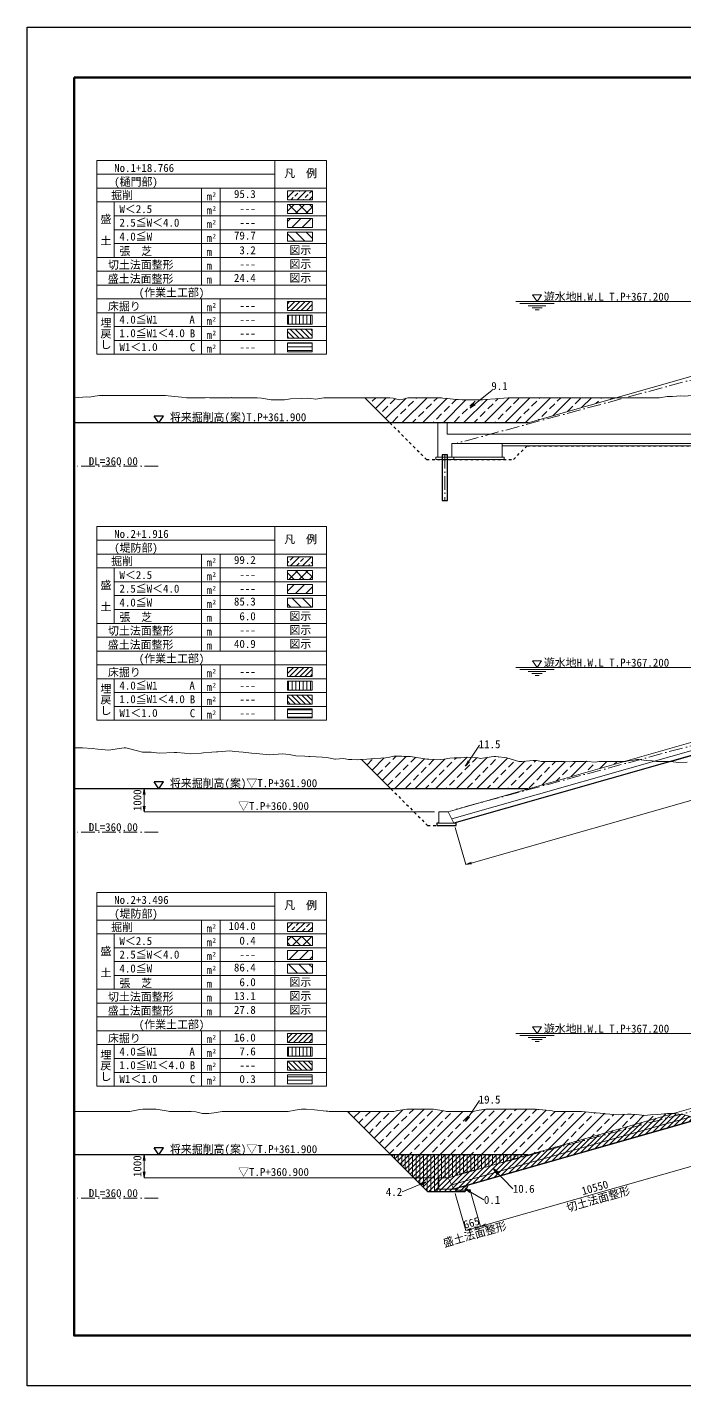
# Model space of a CAD drawing. Header units: millimetres. Extents: x -23295 to 84900, y -241468 to 58400.
# Drawn here: x 800 to 29536, y -161312 to -101912 of the extents above; entities that cross this region are included whole.
import ezdxf
from ezdxf.enums import TextEntityAlignment as Align

# ---------------------------------------------------------------- set-up
doc = ezdxf.new("R2010")
doc.units = ezdxf.units.MM
doc.header["$LTSCALE"] = 100
doc.header["$PDSIZE"] = 300
for name, pattern in [('SXF_一点短鎖線', [9.25, 6, -1.5, 0.25, -1.5]), ('SXF_跳び破線', [12, 6, -6]), ('破線1', [7.5, 6, -1.5])]:
    doc.linetypes.add(name, pattern=pattern)
doc.layers.get('Defpoints').update_dxf_attribs({"color": 191})
for name, color, linetype, lineweight in [('D-BGD', 7, 'Continuous', 13), ('D-BMK', 2, 'SXF_一点短鎖線', 13), ('D-BYP-STR4', 6, 'Continuous', 25), ('D-BYP-STR6', 2, 'SXF_一点短鎖線', 13), ('D-BYP-STR7', 2, 'Continuous', 13), ('D-MTR-LINE', 7, 'Continuous', 13), ('D-MTR-TXT', 7, 'Continuous', 13), ('D-STR', 1, 'Continuous', 13), ('D-STR-DIM', 7, 'Continuous', 13), ('D-STR-HTXT', 7, 'Continuous', 13), ('D-STR-STR8', 3, 'Continuous', 25), ('D-STR-STR9', 1, 'Continuous', 25), ('D-STR-STRA', 6, 'Continuous', 25), ('D-STR-STRC', 7, 'Continuous', 13), ('D-STR-TXT', 7, 'Continuous', 13), ('D-TTL', 2, 'Continuous', 140), ('切土法面整形', 4, 'Continuous', 13), ('埋A', 6, 'Continuous', 13), ('埋B', 6, 'Continuous', 13), ('埋C', 6, 'Continuous', 13), ('床堀', 3, 'Continuous', 13), ('張芝', 3, 'Continuous', 13), ('掘削', 4, 'Continuous', 13), ('盛土(2.5≦W＜4.0)', 5, 'Continuous', 13), ('盛土(4.0≦W)', 5, 'Continuous', 13), ('盛土(W＜2.5)', 5, 'Continuous', 13), ('盛土法面整形', 1, 'Continuous', 13)]:
    doc.layers.add(name, color=color, linetype=linetype, lineweight=lineweight)
doc.styles.add('@ＭＳ ゴシック', font='@MS Gothic.ttf')
doc.styles.add('MS ゴシック', font='MS Gothic.ttf')
doc.styles.add('ＭＳ ゴシック', font='MS Gothic.ttf')
doc.dimstyles.new('DIM-100-F', dxfattribs={"dimscale": 100, "dimtxt": 3.5, "dimasz": 2.5, "dimexe": 0, "dimexo": 2, "dimgap": 0.8, "dimtad": 1, "dimdec": 0, "dimzin": 0, "dimdsep": 46, "dimtxsty": 'MS ゴシック', "dimblk": 'OPEN', "dimcen": 0.1, "dimclrd": 256, "dimclre": 256, "dimclrt": 256, "dimaunit": 1, "dimadec": 4, "dimazin": 0, "dimtfac": 1, "dimtdec": 0, "dimtmove": 2, "dimatfit": 3, "dimldrblk": 'OPEN', "dimfxl": 1, "dimtolj": 1, "dimtzin": 0, "dimlwd": -1, "dimlwe": -1, "dimarcsym": 0})

# ---------------------------------------------------------------- blocks, each defined once
blk = doc.blocks.new('数量表')
at = {"layer": '埋A'}
h = blk.add_hatch(dxfattribs=at)
h.set_pattern_fill('ANSI31', color=256, scale=50, angle=45)
h.paths.add_polyline_path([(8319, -6769), (9409, -6769), (9409, -7161), (8319, -7161)])
at = {"layer": '埋B'}
h = blk.add_hatch(dxfattribs=at)
h.set_pattern_fill('ANSI31', color=256, scale=50, angle=90)
h.paths.add_polyline_path([(8319, -7374), (9409, -7374), (9409, -7767), (8319, -7767)])
at = {"layer": '埋C'}
h = blk.add_hatch(dxfattribs=at)
h.set_pattern_fill('ANSI31', color=256, scale=50, angle=135)
h.paths.add_polyline_path([(8319, -7979), (9409, -7979), (9409, -8372), (8319, -8372)])
at = {"layer": '床堀'}
h = blk.add_hatch(dxfattribs=at)
h.set_pattern_fill('ANSI31', color=256, scale=50)
h.paths.add_polyline_path([(8319, -6164), (9409, -6164), (9409, -6556), (8319, -6556)])
at = {"layer": '掘削'}
h = blk.add_hatch(dxfattribs=at)
h.set_pattern_fill('ANSI33', color=256, scale=100)
h.set_pattern_definition([(44.998363, (-420407.26, 1166788.6), (-261.92414, 261.90917), []), (44.998363, (-420145.34, 1166788.6), (-261.92414, 261.90917), [185.20304, -92.60152])])
h.paths.add_polyline_path([(8320, -1323), (9410, -1323), (9410, -1715), (8320, -1715)])
at = {"layer": '盛土(2.5≦W＜4.0)'}
h = blk.add_hatch(dxfattribs=at)
h.set_pattern_fill('ANSI31', color=256, scale=100)
h.paths.add_polyline_path([(8320, -2533), (9410, -2533), (9410, -2926), (8320, -2926)])
at = {"layer": '盛土(4.0≦W)'}
h = blk.add_hatch(dxfattribs=at)
h.set_pattern_fill('ANSI31', color=256, scale=100, angle=90)
h.paths.add_polyline_path([(8320, -3138), (9410, -3138), (9410, -3531), (8320, -3531)])
at = {"layer": '盛土(W＜2.5)'}
h = blk.add_hatch(dxfattribs=at)
h.set_pattern_fill('ANSI37', color=256, scale=100)
h.paths.add_polyline_path([(8320, -1928), (9410, -1928), (9410, -2320), (8320, -2320)])
at = {"layer": 'D-MTR-LINE'}
for p, q in [((0, 0), (7770, 0)), ((0, 0), (7770, 0)), ((0, -7867), (0, 0)), ((7770, -8472), (7770, 0)), ((10035, 0), (7770, 0)), ((10035, 0), (10035, -7867)), ((0, -605), (7770, -605)), ((0, -1210), (7770, -1210)), ((4565, -5446), (4565, -1210)), ((4565, -5446), (4565, -1210)), ((5379, -5446), (5379, -1210)), ((10035, -1210), (7770, -1210)), ((0, -1815), (7770, -1815)), ((10035, -1815), (7770, -1815)), ((750, -2420), (7770, -2420)), ((10035, -2420), (7770, -2420)), ((750, -3026), (7770, -3026)), ((10035, -3026), (7770, -3026)), ((750, -3631), (7770, -3631)), ((10035, -3631), (7770, -3631)), ((0, -4236), (7770, -4236)), ((10035, -4236), (7770, -4236)), ((0, -4841), (7770, -4841)), ((10035, -4841), (7770, -4841)), ((0, -5446), (7770, -5446)), ((10035, -5446), (7770, -5446)), ((0, -6051), (7770, -6051)), ((4565, -6656), (4565, -6051)), ((4565, -7867), (4565, -6051)), ((4565, -8472), (4565, -6051)), ((5379, -6656), (5379, -6051)), ((5379, -7867), (5379, -6051)), ((5379, -8472), (5379, -6051)), ((10035, -6051), (7770, -6051)), ((0, -6656), (7770, -6656)), ((10035, -6656), (7770, -6656)), ((750, -7261), (7769, -7261)), ((10035, -7261), (7770, -7261)), ((750, -7867), (7769, -7867)), ((10035, -7867), (7770, -7867)), ((0, -8472), (7769, -8472))]:
    blk.add_line(p, q, dxfattribs=at)
at = {"layer": 'D-MTR-LINE', "flags": 128}
for points in [[(10035, -6051), (10035, -8472)], [(10035, -7261), (7769, -7261)], [(10035, -7867), (7769, -7867)], [(10035, -8472), (7769, -8472)]]:
    blk.add_lwpolyline(points, dxfattribs=at)
at = {"layer": 'D-MTR-TXT', "ltscale": 0.01}
for p, q in [((750, -4236), (750, -1815)), ((0, -8472), (0, -6051)), ((750, -8472), (750, -6656))]:
    blk.add_line(p, q, dxfattribs=at)
at = {"layer": '埋A'}
blk.add_lwpolyline([(8319, -6769), (9409, -6769), (9409, -7161), (8319, -7161)], close=True, dxfattribs=at)
at = {"layer": '埋B'}
blk.add_lwpolyline([(8319, -7374), (9409, -7374), (9409, -7767), (8319, -7767)], close=True, dxfattribs=at)
at = {"layer": '埋C'}
blk.add_lwpolyline([(8319, -7979), (9409, -7979), (9409, -8372), (8319, -8372)], close=True, dxfattribs=at)
at = {"layer": '床堀'}
blk.add_lwpolyline([(8319, -6164), (9409, -6164), (9409, -6556), (8319, -6556)], close=True, dxfattribs=at)
at = {"layer": '掘削'}
for p, q in [((8320, -1323), (9410, -1323)), ((8320, -1715), (8320, -1323)), ((9410, -1715), (8320, -1715)), ((9410, -1323), (9410, -1715))]:
    blk.add_line(p, q, dxfattribs=at)
at = {"layer": '盛土(2.5≦W＜4.0)'}
for p, q in [((8320, -2533), (9410, -2533)), ((8320, -2926), (8320, -2533)), ((9410, -2926), (8320, -2926)), ((9410, -2533), (9410, -2926))]:
    blk.add_line(p, q, dxfattribs=at)
at = {"layer": '盛土(4.0≦W)'}
for p, q in [((8320, -3138), (9410, -3138)), ((8320, -3531), (8320, -3138)), ((9410, -3531), (8320, -3531)), ((9410, -3138), (9410, -3531))]:
    blk.add_line(p, q, dxfattribs=at)
at = {"layer": '盛土(W＜2.5)'}
for p, q in [((8320, -1928), (9410, -1928)), ((8320, -2320), (8320, -1928)), ((9410, -2320), (8320, -2320)), ((9410, -1928), (9410, -2320))]:
    blk.add_line(p, q, dxfattribs=at)
at = {"layer": 'D-MTR-TXT', "ltscale": 0.01, "style": 'ＭＳ ゴシック'}
for s, height, p in [('凡\u3000例', 350, (8182, -737)), ('掘削', 350, (618, -1695)), (' m', 350, (4546, -1749)), ('2', 200, (5046, -1588)), (' W＜2.5', 350, (742, -2300)), (' m', 350, (4546, -2354)), ('2', 200, (5046, -2193)), (' 2.5≦W＜4.0', 350, (742, -2893)), (' m', 350, (4546, -2959)), ('2', 200, (5046, -2798)), (' 4.0≦W', 350, (742, -3500)), (' m', 350, (4546, -3564)), ('2', 200, (5046, -3403)), (' 張  芝', 350, (742, -4138)), (' m', 350, (4546, -4170)), ('\u3000切土法面整形', 350, (3, -4737)), (' m', 350, (4546, -4775)), ('\u3000盛土法面整形', 350, (-3, -5350)), (' m', 350, (4546, -5380)), ('(作業土工部)', 350, (1828, -5949)), ('\u3000床掘り', 350, (3, -6552)), (' m', 350, (4546, -6590)), ('2', 200, (5046, -6429)), (' 4.0≦W1', 350, (742, -7131)), ('A', 350, (4037, -7131)), (' m', 350, (4546, -7195)), ('2', 200, (5046, -7034)), (' 1.0≦W1＜4.0', 350, (742, -7725)), ('B', 350, (4055, -7736)), (' m', 350, (4546, -7800)), ('2', 200, (5046, -7639)), (' W1＜1.0', 350, (742, -8331)), ('C', 350, (4055, -8341)), (' m', 350, (4546, -8405)), ('2', 200, (5046, -8244))]:
    blk.add_text(s, height=height, dxfattribs=at).set_placement(p)
at = {"layer": 'D-MTR-TXT', "ltscale": 0.01, "style": '@ＭＳ ゴシック'}
for s, p in [('盛  土', (379, -3026)), ('埋戻し', (379, -7564))]:
    blk.add_text(s, height=350, rotation=270, dxfattribs=at).set_placement(p, align=Align.MIDDLE_CENTER)
at = {"layer": '切土法面整形', "ltscale": 0.01, "style": 'ＭＳ ゴシック'}
blk.add_text('図示', height=350, dxfattribs=at).set_placement((9363, -4704), align=Align.RIGHT)
at = {"layer": '張芝', "ltscale": 0.01, "style": 'ＭＳ ゴシック'}
blk.add_text('図示', height=350, dxfattribs=at).set_placement((9363, -4099), align=Align.RIGHT)
at = {"layer": '盛土法面整形', "ltscale": 0.01, "style": 'ＭＳ ゴシック'}
blk.add_text('図示', height=350, dxfattribs=at).set_placement((9363, -5309), align=Align.RIGHT)
blk = doc.blocks.new('_Open')
at = {"color": 0, "linetype": 'ByBlock', "lineweight": -2}
for p, q in [((-1, 0.17), (0, 0)), ((-1, -0.17), (0, 0)), ((0, 0), (-1, 0))]:
    blk.add_line(p, q, dxfattribs=at)
blk = doc.blocks.new('*D173')
at = {"layer": 'D-STR-DIM', "ltscale": 0.01, "transparency": 16777216}
for p, q in [((18595, -151212), (5911, -151212)), ((5911, -151962), (5911, -151462)), ((18595, -152212), (5911, -152212))]:
    blk.add_line(p, q, dxfattribs=at)
at = {"layer": 'Defpoints', "color": 0, "ltscale": 0.01, "transparency": 16777216}
for p in [(5911, -151212), (18795, -151212), (18795, -152212)]:
    blk.add_point(p, dxfattribs=at)
at = {"layer": 'D-STR-DIM', "ltscale": 0.01, "transparency": 16777216, "xscale": 250, "yscale": 250, "zscale": 250}
for p, rotation in [((5911, -151212), 90), ((5911, -152212), 270)]:
    blk.add_blockref('_Open', p, dxfattribs=dict(at, rotation=rotation))
at = {"layer": 'D-STR-DIM', "ltscale": 0.01, "transparency": 16777216, "insert": (5616, -151712), "char_height": 350, "attachment_point": 5, "rotation": 90, "style": 'MS ゴシック'}
blk.add_mtext('\\A1;1000', dxfattribs=at)
blk = doc.blocks.new('*D183')
at = {"layer": 'Defpoints', "color": 0, "transparency": 16777216}
for p in [(20086, -152529), (19447, -152712), (20604, -154342)]:
    blk.add_point(p, dxfattribs=at)
at = {"layer": '盛土法面整形', "transparency": 16777216}
for p, q in [((19502, -152904), (19965, -154525)), ((20141, -152721), (20604, -154342)), ((20205, -154456), (20364, -154411))]:
    blk.add_line(p, q, dxfattribs=at)
at = {"layer": '盛土法面整形', "transparency": 16777216, "xscale": 250, "yscale": 250, "zscale": 250}
for p, rotation in [((19965, -154525), 195.9453959009215), ((20604, -154342), 15.94539590092147)]:
    blk.add_blockref('_Open', p, dxfattribs=dict(at, rotation=rotation))
at = {"layer": '盛土法面整形', "transparency": 16777216, "char_height": 350, "attachment_point": 5, "rotation": 15.9454, "style": 'MS ゴシック'}
for s, insert in [('\\A1;盛土法面整形}', (20363, -154710)), ('\\A1;{\\C1;665', (20214, -154188))]:
    blk.add_mtext(s, dxfattribs=dict(at, insert=insert))
blk = doc.blocks.new('*D184')
at = {"layer": 'Defpoints', "color": 0, "transparency": 16777216}
for p in [(30230, -149631), (30748, -151444), (20086, -152529)]:
    blk.add_point(p, dxfattribs=at)
at = {"layer": '切土法面整形', "transparency": 16777216}
for p, q in [((30285, -149823), (30748, -151444)), ((20844, -154273), (30508, -151512)), ((20141, -152721), (20604, -154342))]:
    blk.add_line(p, q, dxfattribs=at)
at = {"layer": '切土法面整形', "transparency": 16777216, "xscale": 250, "yscale": 250, "zscale": 250}
for p, rotation in [((30748, -151444), 15.94539589968122), ((20604, -154342), 195.9453958996812)]:
    blk.add_blockref('_Open', p, dxfattribs=dict(at, rotation=rotation))
at = {"layer": '切土法面整形', "transparency": 16777216, "char_height": 350, "attachment_point": 5, "rotation": 15.9454, "style": 'MS ゴシック'}
for s, insert in [('\\A1;切土法面整形', (25755, -153168)), ('\\A1;10550', (25606, -152648))]:
    blk.add_mtext(s, dxfattribs=dict(at, insert=insert))
blk = doc.blocks.new('*D11')
at = {"layer": 'D-STR-DIM', "ltscale": 0.01, "transparency": 16777216}
for p, q in [((18595, -135212), (5911, -135212)), ((5911, -135962), (5911, -135462)), ((18595, -136212), (5911, -136212))]:
    blk.add_line(p, q, dxfattribs=at)
at = {"layer": 'Defpoints', "color": 0, "ltscale": 0.01, "transparency": 16777216}
for p in [(5911, -135212), (18795, -135212), (18795, -136212)]:
    blk.add_point(p, dxfattribs=at)
at = {"layer": 'D-STR-DIM', "ltscale": 0.01, "transparency": 16777216, "xscale": 250, "yscale": 250, "zscale": 250}
for p, rotation in [((5911, -135212), 90), ((5911, -136212), 270)]:
    blk.add_blockref('_Open', p, dxfattribs=dict(at, rotation=rotation))
at = {"layer": 'D-STR-DIM', "ltscale": 0.01, "transparency": 16777216, "insert": (5616, -135712), "char_height": 350, "attachment_point": 5, "rotation": 90, "style": 'MS ゴシック'}
blk.add_mtext('\\A1;1000', dxfattribs=at)
blk = doc.blocks.new('*D21')
at = {"layer": 'Defpoints', "color": 0, "transparency": 16777216}
for p in [(43247, -129912), (43765, -131725), (19447, -136712)]:
    blk.add_point(p, dxfattribs=at)
at = {"layer": '盛土法面整形', "transparency": 16777216}
for p, q in [((43302, -130104), (43765, -131725)), ((20205, -138456), (43524, -131793)), ((19502, -136904), (19965, -138525))]:
    blk.add_line(p, q, dxfattribs=at)
at = {"layer": '盛土法面整形', "transparency": 16777216, "xscale": 250, "yscale": 250, "zscale": 250}
for p, rotation in [((43765, -131725), 15.94539589968122), ((19965, -138525), 195.9453958996812)]:
    blk.add_blockref('_Open', p, dxfattribs=dict(at, rotation=rotation))
at = {"layer": '盛土法面整形', "transparency": 16777216, "char_height": 350, "attachment_point": 5, "rotation": 15.9454, "style": 'MS ゴシック'}
for s, insert in [('\\A1;盛土法面整形}', (31944, -135401)), ('\\A1;{\\C1;24752', (31795, -134879))]:
    blk.add_mtext(s, dxfattribs=dict(at, insert=insert))

msp = doc.modelspace()

# ---------------------------------------------------------------- hatches: boundary and pattern name
at = {"layer": '埋A'}
h = msp.add_hatch(dxfattribs=at)
h.set_pattern_fill('ANSI31', color=256, scale=50, angle=45)
h.set_pattern_definition([(90, (-164286.73, 116954.55), (-158.75, 0), [])])
h.paths.add_polyline_path([(16694.6, -151211.7), (22694.6, -151211.7), (19194.6, -152211.7), (18794.6, -152211.7), (18794.6, -152711.7), (18694.6, -152711.7), (18694.6, -152811.7), (18294.6, -152811.7)])
at = {"layer": '埋C'}
h = msp.add_hatch(dxfattribs=at)
h.set_pattern_fill('ANSI31', color=256, scale=50, angle=135)
h.set_pattern_definition([(180, (-164286.73, -62434.86), (-1e-14, -158.75), [])])
h.paths.add_polyline_path([(19944.6, -152811.7), (20085.9, -152529.1), (19446.6, -152711.7), (19544.6, -152711.7), (19544.6, -152811.7)])
at = {"layer": '床堀'}
h = msp.add_hatch(dxfattribs=at)
h.set_pattern_fill('ANSI31', color=256, scale=50)
h.set_pattern_definition([(45, (100000, 0), (-112.2532, 112.2532), [])])
h.paths.add_polyline_path([(30230.3, -149630.7), (30137.4, -149621.4), (30082.3, -149615.9), (30041.5, -149604.8), (29505.6, -149458.4), (29038.2, -149411.9), (28994.2, -149411.9), (22694.6, -151211.7), (16694.6, -151211.7), (18294.6, -152811.7), (19944.6, -152811.7), (20085.9, -152529.1)])
at = {"layer": '掘削'}
h = msp.add_hatch(dxfattribs=at)
h.set_pattern_fill('ANSI33', color=256, scale=100)
h.set_pattern_definition([(45, (-164286.73, 56739.9), (-449.0128, 449.0128), []), (45, (-163837.7, 56739.9), (-449.0128, 449.0128), [317.5, -158.75])])
h.paths.add_polyline_path([(22694.6, -119211.7), (26544.6, -118111.7), (26457.2, -118111.7), (26226.8, -118111.7), (25880.5, -118111.7), (25826.1, -118111.7), (25494.4, -118111.7), (25303.8, -118111.7), (25128.2, -118111.7), (24822.7, -118111.7), (24727.1, -118111.7), (24395.8, -118111.7), (24150.4, -118111.7), (24029.6, -118111.7), (23819.4, -118111.7), (23573.6, -118111.7), (23297.1, -118111.7), (22816.1, -118111.7), (22420.2, -118111.7), (21885, -118111.7), (21832.3, -118111.7), (21812.8, -118117.1), (21266.8, -118157.3), (20809.5, -118191), (20690, -118199.8), (20528.6, -118211.7), (20113.3, -118211.7), (20001.2, -118211.7), (19806.2, -118211.7), (19635, -118194.7), (19536.6, -118184.9), (19172.2, -118148.5), (18959.9, -118127.4), (18902.6, -118121.7), (18802.9, -118111.7), (18536.4, -118111.7), (18383.2, -118111.7), (18170.2, -118111.7), (17806.5, -118111.7), (17799.6, -118111.7), (17437.7, -118111.7), (17229.7, -118168.5), (17071.5, -118211.7), (16796.2, -118136.6), (16653, -118111.7), (16459.4, -118111.7), (16076.3, -118111.7), (15972.9, -118111.7), (15792.9, -118111.7), (15549.2, -118111.7), (16649.2, -119211.7)])
h = msp.add_hatch(dxfattribs=at)
h.set_pattern_fill('ANSI33', color=256, scale=100)
h.set_pattern_definition([(45, (-164286.73, 138954.55), (-449.0128, 449.0128), []), (45, (-163837.7, 138954.55), (-449.0128, 449.0128), [317.5, -158.75])])
h.paths.add_polyline_path([(15411.8, -133928.9), (16694.6, -135211.7), (22694.6, -135211.7), (26894.2, -134011.9), (26494.6, -134011.9), (26344.9, -134017.4), (26289.5, -134011.9), (25800, -134011.9), (25612.5, -134044.4), (25286.2, -134011.9), (25246.2, -134003.9), (25223.3, -134005.6), (25138.2, -134011.9), (24646.6, -134011.9), (24513.8, -134034.9), (24282.9, -134011.9), (24069.8, -134011.9), (23781.4, -134011.9), (23279.6, -134011.9), (23049, -133965.9), (22916.4, -133975.7), (22425.4, -134011.9), (22339.7, -134018.2), (22316.5, -134015.9), (22276.3, -134011.9), (21763, -133858.4), (21273, -133796.8), (21186.3, -133803.2), (21069, -133811.9), (20609.5, -133879.6), (20485.5, -133854.9), (20032.8, -133826.4), (19753.1, -133857.4), (19456.1, -133849.7), (19266.4, -133877.7), (19020.6, -133913.9), (18879.4, -133934.7), (18356.2, -133921.1), (18288.2, -133916.9), (18263, -133915.3), (17555.8, -133800.4), (17259.7, -133792.7), (17149.2, -133789.8), (16823.4, -133781.4), (16572.5, -133843.4), (16457.1, -133851.9), (16256.4, -133866.7), (15995.8, -133885.9), (15643.5, -133911.9), (15419.1, -133928.4)])
h = msp.add_hatch(dxfattribs=at)
h.set_pattern_fill('ANSI33', color=256, scale=100)
h.set_pattern_definition([(45, (100000, 0), (-449.0128, 449.0128), []), (45, (100449, 0), (-449.0128, 449.0128), [317.5, -158.75])])
h.paths.add_polyline_path([(14794.7, -149311.9), (16694.6, -151211.7), (22694.6, -151211.7), (28994.2, -149411.9), (28928.8, -149411.9), (28781, -149411.9), (28352.1, -149443.5), (28034.9, -149466.9), (27775.4, -149486), (27424.6, -149451), (27198.7, -149428.5), (27031.6, -149440.8), (26622, -149471), (26068.2, -149415.8), (26045.2, -149413.5), (26028.2, -149411.9), (25468.5, -149356.1), (25024.9, -149311.9), (24891.8, -149311.9), (24711.9, -149311.9), (24315.1, -149311.9), (24021.6, -149311.9), (23841.8, -149311.9), (23738.4, -149283.6), (23475.6, -149257.4), (23161.7, -149226.1), (23109.3, -149230), (23018.3, -149211.9), (22584.9, -149211.9), (22015, -149211.9), (22008.2, -149211.9), (21999.1, -149211.9), (21431.5, -149211.9), (21011.7, -149211.9), (20854.8, -149211.9), (20545.8, -149265.4), (20278.1, -149311.9), (20008.4, -149311.9), (19701.4, -149311.9), (19286.3, -149311.9), (19124.6, -149311.9), (19005.1, -149291.1), (18547.9, -149211.9), (18001.7, -149211.9), (17971.2, -149211.9), (17929.9, -149211.9), (17394.5, -149211.9), (16998.4, -149280.5), (16817.8, -149311.9), (16573.5, -149311.9), (16241.1, -149311.9), (15995.1, -149311.9), (15664.3, -149311.9), (15217.2, -149311.9), (15087.6, -149311.9), (14991.8, -149311.9)])

# ---------------------------------------------------------------- linework, layer by layer
at = {"layer": 'D-BGD', "linetype": 'Continuous', "lineweight": 13}
for points in [[(29839.3, -118011.7), (29522.8, -118043.3), (29340.8, -118036.6), (29004.1, -118053.4), (28764.1, -118065.3), (28424.1, -118111.7), (28187.4, -118111.7), (27832.7, -118111.7), (27691.7, -118111.7), (27610.7, -118111.7), (27212.3, -118111.7), (27033.9, -118111.7), (26764.3, -118111.7), (26457.2, -118111.7), (26226.8, -118111.7), (25880.5, -118111.7), (25826.1, -118111.7), (25494.4, -118111.7), (25303.8, -118111.7), (25128.2, -118111.7), (24822.7, -118111.7), (24727.1, -118111.7), (24395.8, -118111.7), (24150.4, -118111.7), (24029.6, -118111.7), (23819.4, -118111.7), (23573.6, -118111.7), (23297.1, -118111.7), (22816.1, -118111.7), (22420.2, -118111.7), (21885, -118111.7), (21832.3, -118111.7), (21812.8, -118117.1), (21266.8, -118157.3), (20809.5, -118191), (20690, -118199.8), (20528.6, -118211.7), (20113.3, -118211.7), (20001.2, -118211.7), (19806.2, -118211.7), (19635, -118194.7), (19536.6, -118184.9), (19172.2, -118148.5), (18959.9, -118127.4), (18902.6, -118121.7), (18802.9, -118111.7), (18536.4, -118111.7), (18383.2, -118111.7), (18170.2, -118111.7), (17806.5, -118111.7), (17799.6, -118111.7), (17437.7, -118111.7), (17229.7, -118168.5), (17071.5, -118211.7), (16796.2, -118136.6), (16653, -118111.7), (16459.4, -118111.7), (16076.3, -118111.7), (15972.9, -118111.7), (15792.9, -118111.7), (15240.5, -118111.7), (14922.9, -118111.7), (14874.2, -118111.7), (14789.6, -118111.7), (14508, -118111.7), (14346.2, -118111.7), (13786.3, -118111.7), (13775.6, -118111.7), (13769.4, -118111.7), (13409.4, -118174.2), (13192.7, -118152.6), (13043.2, -118137.7), (12783, -118147.3), (12310.7, -118164.7), (12039.3, -118211.7), (11779.7, -118211.7), (11462.6, -118211.7), (11033.9, -118137.4), (10845.9, -118111.7), (10776.4, -118111.7), (10309.1, -118111.7), (9773.1, -118111.7), (9747.3, -118111.7), (9732.4, -118109.7), (9677.5, -118111.7), (9155.7, -118111.7), (8769.8, -118111.7), (8648.6, -118099.7), (8579, -118111.7), (8282.4, -118111.7), (8002.3, -118111.7), (7766.4, -118111.7), (7550, -118090.2), (6964.7, -118031.8), (6848.8, -118020.3), (6763.1, -118011.7), (6451.3, -118011.7), (6272.1, -118011.7), (6085.1, -118011.7), (5759.8, -118011.7), (5695.4, -118011.7), (5608.3, -118011.7), (4986.5, -118011.7), (4756.5, -118011.7), (4620.3, -118011.7), (4251.9, -118011.7), (3965.3, -118011.7), (3753.2, -118048.5), (3521.6, -118088.7), (3388.5, -118075.4), (2895.5, -118111.7), (2850, -118111.7)], [(29640.8, -134045.9), (29260.3, -134059.9), (28908.4, -134011.9), (28296.2, -134011.9), (28176, -133999.9), (28106.9, -133993), (27850.9, -133967.5), (27530.1, -133935.5), (27443.5, -133926.9), (27292.8, -133953), (27077.3, -133990.4), (26953.4, -134011.9), (26494.6, -134011.9), (26344.9, -134017.4), (26289.5, -134011.9), (25800, -134011.9), (25612.5, -134044.4), (25286.2, -134011.9), (25246.2, -134003.9), (25223.3, -134005.6), (25138.2, -134011.9), (24646.6, -134011.9), (24513.8, -134034.9), (24282.9, -134011.9), (24069.8, -134011.9), (23781.4, -134011.9), (23279.6, -134011.9), (23049, -133965.9), (22916.4, -133975.7), (22425.4, -134011.9), (22339.7, -134018.2), (22316.5, -134015.9), (22276.3, -134011.9), (21763, -133858.4), (21273, -133796.8), (21186.3, -133803.2), (21069, -133811.9), (20609.5, -133879.6), (20485.5, -133854.9), (20032.8, -133826.4), (19753.1, -133857.4), (19456.1, -133849.7), (19266.4, -133877.7), (19020.6, -133913.9), (18879.4, -133934.7), (18356.2, -133921.1), (18288.2, -133916.9), (18263, -133915.3), (17555.8, -133800.4), (17259.7, -133792.7), (17149.2, -133789.8), (16823.4, -133781.4), (16572.5, -133843.4), (16457.1, -133851.9), (16256.4, -133866.7), (15995.8, -133885.9), (15643.5, -133911.9), (15419.1, -133928.4), (15358.5, -133932.9), (15253.1, -133940.6), (14992.3, -133933.9), (14842.4, -133930), (14626.1, -133886.9), (14265.6, -133913.4), (14249.8, -133911.9), (13893.6, -133840.9), (13688.9, -133828), (13161.2, -133794.9), (13112.2, -133798.5), (12930.7, -133780.4), (12535.5, -133770.1), (12243.2, -133711.9), (11958.8, -133683.5), (11574.3, -133711.9), (11382.1, -133726), (11239.9, -133711.9), (10805.3, -133668.5), (10597.7, -133647.9), (10236.5, -133611.9), (9865.3, -133574.9), (9651.9, -133553.6), (9132.9, -133591.8), (9075.2, -133596.1), (8861.5, -133611.9), (8498.5, -133638.6), (8400.5, -133645.8), (7921.8, -133681.1), (7668, -133655.8), (7345, -133623.7), (7281.7, -133622.8), (7226.6, -133622.1), (6569.4, -133646.3), (6223.3, -133611.9), (6191.6, -133611.9), (5837, -133611.9), (5614.9, -133551.2), (5220, -133443.4), (5104.5, -133411.9), (5038.2, -133411.9), (4738.3, -133463.8), (4461.5, -133511.9), (4372.1, -133527.3), (3884.7, -133478.8), (3639.7, -133454.3), (3213.4, -133411.9), (2907.3, -133411.9), (2850, -133411.9)], [(30041.5, -149604.8), (29505.6, -149458.4), (29038.2, -149411.9), (28928.8, -149411.9), (28781, -149411.9), (28352.1, -149443.5), (28034.9, -149466.9), (27775.4, -149486), (27424.6, -149451), (27198.7, -149428.5), (27031.6, -149440.8), (26622, -149471), (26068.2, -149415.8), (26045.2, -149413.5), (26028.2, -149411.9), (25468.5, -149356.1), (25024.9, -149311.9), (24891.8, -149311.9), (24711.9, -149311.9), (24315.1, -149311.9), (24021.6, -149311.9), (23841.8, -149311.9), (23738.4, -149283.6), (23475.6, -149257.4), (23161.7, -149226.1), (23109.3, -149230), (23018.3, -149211.9), (22584.9, -149211.9), (22015, -149211.9), (22008.2, -149211.9), (21999.1, -149211.9), (21431.5, -149211.9), (21011.7, -149211.9), (20854.8, -149211.9), (20545.8, -149265.4), (20278.1, -149311.9), (20008.4, -149311.9), (19701.4, -149311.9), (19286.3, -149311.9), (19124.6, -149311.9), (19005.1, -149291.1), (18547.9, -149211.9), (18001.7, -149211.9), (17971.2, -149211.9), (17929.9, -149211.9), (17394.5, -149211.9), (16998.4, -149280.5), (16817.8, -149311.9), (16573.5, -149311.9), (16241.1, -149311.9), (15995.1, -149311.9), (15664.3, -149311.9), (15217.2, -149311.9), (15087.6, -149311.9), (14991.8, -149311.9), (14510.9, -149311.9), (13988.5, -149311.9), (13934.2, -149306.4), (13860.8, -149299.1), (13357.5, -149249), (12985.2, -149211.9), (12780.8, -149211.9), (12504.4, -149259.8), (12204, -149311.9), (11981.9, -149311.9), (11627.3, -149311.9), (11148, -149311.9), (11050.6, -149311.9), (10978.6, -149311.9), (10658.1, -149311.9), (10473.9, -149311.9), (10291.9, -149311.9), (9975.3, -149311.9), (9897.2, -149311.9), (9791.6, -149311.9), (9320.5, -149311.9), (8971.9, -149372.3), (8743.7, -149411.9), (8460.8, -149411.9), (8167, -149331.6), (7968.6, -149311.9), (7590.3, -149311.9), (7078.8, -149311.9), (7013.6, -149311.9), (6965.3, -149303.5), (6436.9, -149211.9), (5962, -149211.9), (5860.2, -149211.9), (5722.4, -149235.7), (5283.4, -149311.9), (4958.7, -149311.9), (4706.7, -149311.9), (4366.1, -149311.9), (4130, -149311.9), (3955.4, -149311.9), (3553.3, -149311.9), (3009.7, -149311.9), (2976.6, -149311.9), (2952.1, -149311.9), (2850, -149311.9)]]:
    msp.add_lwpolyline(points, dxfattribs=at)
at = {"layer": 'D-BMK', "linetype": 'SXF_一点短鎖線'}
for p, q in [((6526.9, -121111.7), (2850, -121111.7)), ((19049.2, -120611.7), (19049.2, -122611.7)), ((6526.9, -137111.7), (2850, -137111.7)), ((6526.9, -153111.7), (2850, -153111.7))]:
    msp.add_line(p, q, dxfattribs=at)
at = {"layer": 'D-BYP-STR4'}
msp.add_lwpolyline([(18934.2, -120611.7), (18934.2, -122611.7), (19164.2, -122611.7), (19164.2, -120611.7)], close=True, dxfattribs=at)
at = {"layer": 'D-BYP-STR6', "linetype": 'SXF_一点短鎖線'}
for points in [[(67549.2, -120611.7), (59751.2, -116712.7), (52511.1, -113092.7), (45511.2, -113092.7), (19540.9, -120111.7)], [(63633.6, -134646), (52511.1, -129084.7), (45511.1, -129084.7), (19540.8, -136103.7)], [(63633.6, -150637.9), (52511.1, -145076.7), (45511.1, -145076.7), (19540.8, -152095.7)]]:
    msp.add_lwpolyline(points, dxfattribs=at)
at = {"layer": 'D-BYP-STR7'}
msp.add_line((21549.2, -120211.7), (30849.2, -120211.7), dxfattribs=at)
for points in [[(18749.2, -120711.7), (18649.2, -120711.7), (18649.2, -120811.7), (19447.2, -120811.7), (19447.2, -120711.7), (19347.2, -120711.7)], [(18649.2, -120811.7), (21649.2, -120811.7), (21649.2, -120711.7), (21549.2, -120711.7)]]:
    msp.add_lwpolyline(points, dxfattribs=at)
at = {"layer": 'D-STR', "ltscale": 1500}
msp.add_line((22694.6, -119211.7), (30849.2, -116881.9), dxfattribs=at)
at = {"layer": 'D-STR'}
for p, q in [((18749.2, -119211.7), (18749.2, -119711.7)), ((18749.2, -119211.7), (22694.6, -119211.7)), ((18749.2, -119711.7), (18749.2, -120711.7)), ((32249.2, -119711.7), (19149.2, -119711.7)), ((19349.2, -120111.7), (30849.2, -120111.7)), ((19349.2, -120711.7), (19349.2, -120111.7)), ((21549.2, -120111.7), (21549.2, -120711.7)), ((30849.2, -120111.7), (26772, -120111.7)), ((19349.2, -120711.7), (18749.2, -120711.7)), ((21549.2, -120711.7), (19349.2, -120711.7))]:
    msp.add_line(p, q, dxfattribs=at)
at = {"layer": 'D-STR', "linetype": '破線1', "ltscale": 100}
msp.add_line((19149.2, -119211.7), (19149.2, -119711.7), dxfattribs=at)
at = {"layer": 'D-STR', "ltscale": 0.01}
msp.add_line((19403.7, -119211.7), (19803.7, -119211.7), dxfattribs=at)
at = {"layer": 'D-STR-HTXT'}
for p, q in [((22157.8, -113911.7), (43246.7, -113911.7)), ((23828.5, -113999.7), (22328.5, -113999.7)), ((23278.5, -113611.7), (22878.5, -113611.7)), ((23078.5, -113911.7), (22878.5, -113611.7)), ((23078.5, -113911.7), (23278.5, -113611.7)), ((23468.5, -114087.7), (22688.5, -114087.7)), ((23298.5, -114175.7), (22858.5, -114175.7)), ((23166.5, -114263.7), (22990.5, -114263.7)), ((22157.7, -129911.7), (43246.6, -129911.7)), ((23828.4, -129999.7), (22328.4, -129999.7)), ((23278.4, -129611.7), (22878.4, -129611.7)), ((23078.4, -129911.7), (22878.4, -129611.7)), ((23078.4, -129911.7), (23278.4, -129611.7)), ((23468.4, -130087.7), (22688.4, -130087.7)), ((23298.4, -130175.7), (22858.4, -130175.7)), ((23166.4, -130263.7), (22990.4, -130263.7)), ((22157.7, -145911.7), (43246.6, -145911.7)), ((23828.4, -145999.7), (22328.4, -145999.7)), ((23468.4, -146087.7), (22688.4, -146087.7)), ((23278.4, -145611.7), (22878.4, -145611.7)), ((23078.4, -145911.7), (22878.4, -145611.7)), ((23078.4, -145911.7), (23278.4, -145611.7)), ((23298.4, -146175.7), (22858.4, -146175.7)), ((23166.4, -146263.7), (22990.4, -146263.7))]:
    msp.add_line(p, q, dxfattribs=at)
at = {"layer": 'D-STR-HTXT', "lineweight": -2}
for p, q in [((6752.5, -118911.7), (6352.5, -118911.7)), ((6552.5, -119211.7), (6352.5, -118911.7)), ((6552.5, -119211.7), (6752.5, -118911.7)), ((6752.5, -134911.7), (6352.5, -134911.7)), ((6552.5, -135211.7), (6352.5, -134911.7)), ((6552.5, -135211.7), (6752.5, -134911.7)), ((6752.5, -150911.7), (6352.5, -150911.7)), ((6552.5, -151211.7), (6352.5, -150911.7)), ((6552.5, -151211.7), (6752.5, -150911.7))]:
    msp.add_line(p, q, dxfattribs=at)
at = {"layer": 'D-STR-STR8', "ltscale": 0.2}
msp.add_lwpolyline([(15549.2, -118111.7), (16649.2, -119211.7)], dxfattribs=at)
at = {"layer": 'D-STR-STR8', "linetype": 'SXF_跳び破線', "ltscale": 0.2}
for points in [[(16649.2, -119211.7), (18249.2, -120811.7), (22049.2, -120811.7), (22649.2, -120211.7), (30149.2, -120211.7)], [(16694.6, -135211.7), (18294.6, -136811.7), (18694.6, -136811.7)]]:
    msp.add_lwpolyline(points, dxfattribs=at)
at = {"layer": 'D-STR-STR8'}
for points in [[(15411.8, -133928.9), (16694.6, -135211.7)], [(14794.7, -149311.9), (18294.6, -152811.7), (19944.6, -152811.7), (20085.9, -152529.1), (30230.3, -149630.7)]]:
    msp.add_lwpolyline(points, dxfattribs=at)
at = {"layer": 'D-STR-STR9'}
msp.add_line((28896.2, -134011.9), (37396.9, -131583.1), dxfattribs=at)
at = {"layer": 'D-STR-STRA'}
for p, q in [((22694.6, -119211.7), (2850, -119211.7)), ((22694.6, -135211.7), (2850, -135211.7)), ((22694.6, -151211.7), (2850, -151211.7))]:
    msp.add_line(p, q, dxfattribs=at)
at = {"layer": 'D-STR-STRC', "ltscale": 0.2}
for p, q in [((43095.5, -129382.9), (19194.6, -136211.7)), ((43191.7, -129719.4), (19353.8, -136530.2)), ((43095.5, -145382.9), (19194.6, -152211.7)), ((43191.7, -145719.4), (19353.8, -152530.2))]:
    msp.add_line(p, q, dxfattribs=at)
at = {"layer": 'D-STR-STRC', "linetype": 'Continuous', "lineweight": 25}
for p, q in [((43246.6, -129911.7), (19446.6, -136711.7)), ((43246.6, -145911.7), (19446.6, -152711.7))]:
    msp.add_line(p, q, dxfattribs=at)
at = {"layer": 'D-STR-STRC', "ltscale": 0.2}
for points in [[(18794.6, -136711.7), (18794.6, -136211.7), (19194.6, -136211.7), (19444.6, -136711.7)], [(18794.6, -152711.7), (18794.6, -152211.7), (19194.6, -152211.7), (19444.6, -152711.7)]]:
    msp.add_lwpolyline(points, close=True, dxfattribs=at)
at = {"layer": 'D-STR-STRC', "linetype": 'Continuous', "lineweight": 25}
for points in [[(18794.6, -136711.7), (18694.6, -136711.7), (18694.6, -136811.7), (19544.6, -136811.7), (19544.6, -136711.7), (19444.6, -136711.7)], [(18794.6, -152711.7), (18694.6, -152711.7), (18694.6, -152811.7), (19544.6, -152811.7), (19544.6, -152711.7), (19444.6, -152711.7)]]:
    msp.add_lwpolyline(points, dxfattribs=at)
at = {"layer": 'D-TTL'}
msp.add_lwpolyline([(2850, -104111.9), (2850, -159111.9), (82850, -159111.9), (82850, -104111.9)], close=True, dxfattribs=at)
at = {"layer": 'Defpoints', "color": 1}
msp.add_lwpolyline([(84900, -161311.9), (800, -161311.9), (800, -101911.9), (84900, -101911.9)], close=True, dxfattribs=at)

# ---------------------------------------------------------------- block references
at = {"layer": 'D-MTR-LINE'}
for p in [(3850, -107740), (3850, -123740.1), (3850, -139740)]:
    msp.add_blockref('数量表', p, dxfattribs=at)

# ---------------------------------------------------------------- texts
at = {"layer": 'D-MTR-TXT', "ltscale": 0.01, "style": 'ＭＳ ゴシック'}
for s, p in [('No.1+18.766', (4600.8, -108240.8)), ('(樋門部)', (4600.8, -108847.6)), ('No.2+1.916', (4600.8, -124240.9)), ('(堤防部)', (4600.8, -124847.7)), ('No.2+3.496', (4600.8, -140240.8)), ('(堤防部)', (4600.8, -140847.6))]:
    msp.add_text(s, height=350, dxfattribs=at).set_placement(p)
for s, p in [('95.3', (10787.4, -109381.7)), ('\u3000---', (10787.4, -110023.3)), ('\u3000---', (10787.4, -110628.5)), ('79.7', (10787.4, -111197.1)), ('3.2', (10787.4, -111838.7)), ('24.4', (10787.4, -113048.9)), ('\u3000---', (10787.4, -112443.8)), ('\u3000---', (10787.8, -114259.2)), ('\u3000---', (10787.8, -114864.3)), ('\u3000---', (10787.8, -115469.4)), ('\u3000---', (10787.8, -116074.5)), ('99.2', (10787.4, -125381.8)), ('\u3000---', (10787.4, -126023.5)), ('\u3000---', (10787.4, -126628.6)), ('85.3', (10787.4, -127197.2)), ('6.0', (10787.4, -127838.8)), ('\u3000---', (10787.4, -128443.9)), ('40.9', (10787.4, -129049)), ('\u3000---', (10787.8, -130259.3)), ('\u3000---', (10787.8, -130864.4)), ('\u3000---', (10787.8, -131469.5)), ('\u3000---', (10787.8, -132074.6)), ('104.0', (10787.4, -141381.7)), ('0.4', (10787.4, -142023.3)), ('\u3000---', (10787.4, -142628.5)), ('86.4', (10787.4, -143197.1)), ('6.0', (10787.4, -143838.7)), ('13.1', (10787.4, -144443.8)), ('27.8', (10787.4, -145048.9)), ('16.0', (10787.8, -146259.2)), ('7.6', (10787.8, -146864.3)), ('0.3', (10787.8, -148074.5)), ('\u3000---', (10787.8, -147469.4))]:
    msp.add_text(s, height=350, dxfattribs=at).set_placement(p, align=Align.RIGHT)
at = {"layer": 'D-STR-TXT', "ltscale": 0.01, "style": 'ＭＳ ゴシック'}
for p in [(23373.8, -113868.6), (23373.8, -129868.6), (23373.8, -145868.6)]:
    msp.add_text('遊水地H.W.L T.P+367.200', height=350, dxfattribs=at).set_placement(p)
at = {"layer": 'D-STR-TXT', "style": 'MS ゴシック'}
for s, p in [('将来掘削高(案)T.P+361.900', (7035.6, -119138.5)), ('将来掘削高(案)▽T.P+361.900', (7035.6, -135138.5)), ('▽T.P+360.900', (10015.6, -136138.5)), ('将来掘削高(案)▽T.P+361.900', (7035.6, -151138.5)), ('▽T.P+360.900', (10015.6, -152138.5))]:
    msp.add_text(s, height=350, dxfattribs=at).set_placement(p)
at = {"layer": 'D-STR-TXT', "color": 7, "style": 'ＭＳ ゴシック'}
for p in [(3493.3, -121061.7), (3493.3, -137061.7), (3493.3, -153061.7)]:
    msp.add_text('DL=360.00', height=350, dxfattribs=at).set_placement(p)
at = {"layer": '埋A', "style": 'ＭＳ ゴシック'}
msp.add_text('4.2', height=350, dxfattribs=at).set_placement((17185.5, -152832.3), align=Align.MIDDLE_RIGHT)
at = {"layer": '埋C', "style": 'ＭＳ ゴシック'}
msp.add_text('0.1', height=350, dxfattribs=at).set_placement((20756.1, -153183.5), align=Align.MIDDLE_LEFT)
at = {"layer": '床堀', "style": 'ＭＳ ゴシック'}
msp.add_text('10.6', height=350, dxfattribs=at).set_placement((22019.8, -152696.9), align=Align.MIDDLE_LEFT)
at = {"layer": '掘削', "style": 'ＭＳ ゴシック'}
for s, p in [('9.1', (21795.7, -117776.2)), ('11.5', (21480.8, -133436.1)), ('19.5', (21480.8, -148971.1))]:
    msp.add_text(s, height=350, dxfattribs=at).set_placement(p, align=Align.RIGHT)

# ---------------------------------------------------------------- dimensions: what is measured, and where the dimension line sits
at = {"layer": 'D-STR-DIM', "ltscale": 0.01}
for base, p1, p2, picture, middle in [((5911.1, -135211.7), (18794.6, -136211.7), (18794.6, -135211.7), '*D11', (5616.1, -135711.7)), ((5911.1, -151211.7), (18794.6, -152211.7), (18794.6, -151211.7), '*D173', (5616.1, -151711.7))]:
    dim = msp.add_linear_dim(base=base, p1=p1, p2=p2, angle=90, dimstyle='DIM-100-F', dxfattribs=at)
    dim.commit()
    dim.dimension.update_dxf_attribs({"geometry": picture, "text_midpoint": middle})
at = {"layer": '切土法面整形'}
dim = msp.add_linear_dim(base=(30748.3, -151443.6), p1=(20085.9, -152529.1), p2=(30230.3, -149630.7), angle=195.945396, text='<>\\X切土法面整形', dimstyle='DIM-100-F', dxfattribs=at)
dim.commit()
dim.dimension.update_dxf_attribs({"geometry": '*D184', "text_midpoint": (25676.1, -152892.8)})
at = {"layer": '盛土法面整形'}
dim = msp.add_linear_dim(base=(43764.6, -131724.6), p1=(19446.6, -136711.7), p2=(43246.6, -129911.7), angle=195.945396, text='{\\C1;<>\\X盛土法面整形}', dimstyle='DIM-100-F', dxfattribs=at)
dim.commit()
dim.dimension.update_dxf_attribs({"geometry": '*D21', "text_midpoint": (31864.6, -135124.6)})
dim = msp.add_linear_dim(base=(20603.9, -154342), p1=(19446.6, -152711.7), p2=(20085.9, -152529.1), angle=15.945396, text='{\\C1;<>\\X盛土法面整形}', dimstyle='DIM-100-F', dxfattribs=at)
dim.commit()
dim.dimension.update_dxf_attribs({"geometry": '*D183', "text_midpoint": (20284.2, -154433.3), "dimtype": 161})

# ---------------------------------------------------------------- leaders
at = {"layer": '埋A'}
msp.add_leader([(18210.1, -152405.6), (17185.5, -152832.3)], dimstyle='DIM-100-F', override={"dimgap": 0.8, "dimtad": 0, "dimarcsym": 2}, dxfattribs=at)
at = {"layer": '埋C'}
msp.add_leader([(19944.6, -152699.2), (20756.1, -153183.5)], dimstyle='DIM-100-F', override={"dimgap": 0.8, "dimtad": 0, "dimarcsym": 2}, dxfattribs=at)
at = {"layer": '床堀'}
msp.add_leader([(21185.8, -151837.3), (22019.8, -152696.9)], dimstyle='DIM-100-F', override={"dimgap": 0.8, "dimtad": 0, "dimarcsym": 2}, dxfattribs=at)
at = {"layer": '掘削'}
for points in [[(20152.8, -118553.5), (21113.4, -117776.2)], [(19959.5, -134213.4), (20571.1, -133297.5)], [(19959.5, -149748.4), (20571.1, -148832.4)]]:
    msp.add_leader(points, dimstyle='DIM-100-F', override={"dimgap": 0.8, "dimtad": 0, "dimarcsym": 2}, dxfattribs=at)

doc.saveas('drawing.dxf')
